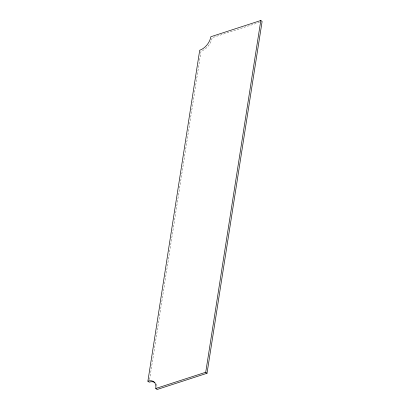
<?xml version="1.0" encoding="UTF-8"?>
<svg xmlns="http://www.w3.org/2000/svg" width="410" height="410" viewBox="0 0 410 410"><rect width="100%" height="100%" fill="white"/><g stroke="black" fill="none" stroke-linecap="round" stroke-linejoin="round"><path stroke-width="0.31" stroke-dasharray="2.05 1.54" d="M149.583 379.634L201.008 51.25A12.402 7.59 -52.5 0 0 212.154 37.73L259.673 22.289M156.21 383.96A12.402 7.59 -52.5 0 1 157.204 387.527"/><path stroke-width="0.61" d="M147.887 381.172L199.711 50.256A12.402 7.59 -52.5 0 0 210.858 36.736L260.811 20.5L262.113 21.494L207.024 373.264L157.071 389.5L155.774 388.506A12.402 7.59 -52.5 0 0 147.887 381.172L149.189 382.166A12.402 7.59 -52.5 0 1 154.98 382.658M207.024 373.264L205.728 372.27L260.811 20.5M155.774 388.506L205.728 372.27"/></g></svg>
